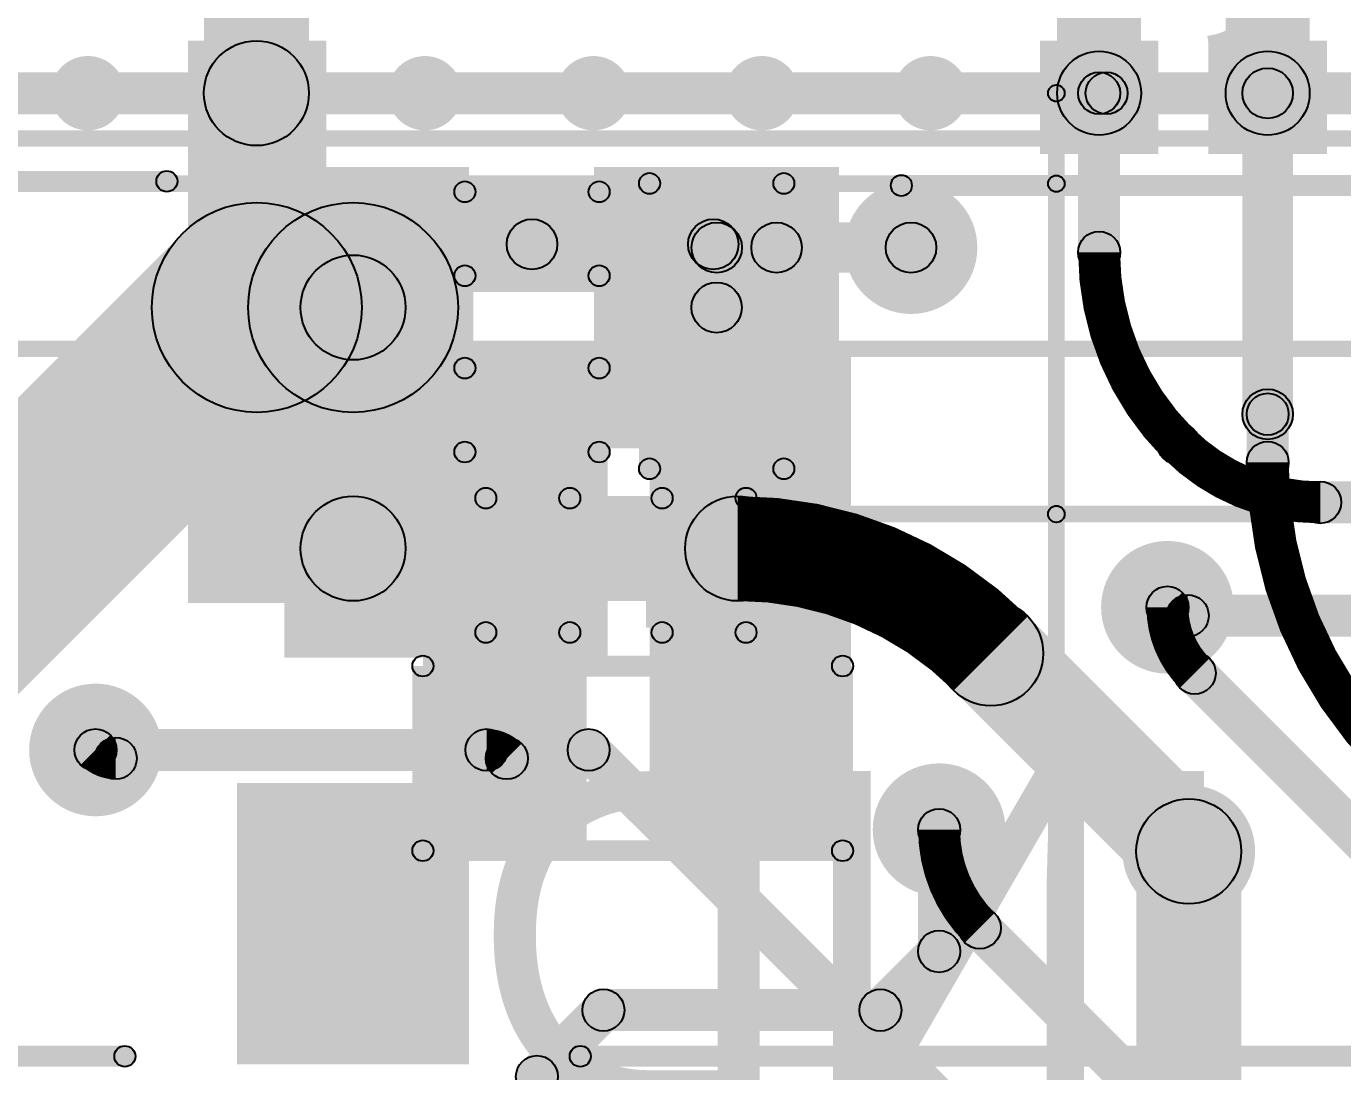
# Model space of a CAD drawing. Header units: millimetres. Extents: x -0.55 to 1.07, y -0.21 to 1.95.
# Drawn here: x 0.0325 to 0.3461, y 1.2103 to 1.4594 of the extents above; entities that cross this region are included whole.
import ezdxf

# ---------------------------------------------------------------- set-up
doc = ezdxf.new("R2010")
doc.units = ezdxf.units.MM
doc.header["$MEASUREMENT"] = 0
for name, color, linetype in [('BottomLayer', 5, 'Continuous'), ('BottomOverlay', 54, 'Continuous'), ('BottomPaste', 16, 'Continuous'), ('BottomSolder', 6, 'Continuous'), ('Mechanical1', 6, 'Continuous'), ('PadHoleLayer', 156, 'Continuous'), ('TopLayer', 1, 'Continuous'), ('TopOverlay', 2, 'Continuous'), ('TopPaste', 8, 'Continuous'), ('TopSolder', 216, 'Continuous'), ('ViaHoleLayer', 16, 'Continuous')]:
    doc.layers.add(name, color=color, linetype=linetype)

# ---------------------------------------------------------------- blocks, each defined once
blk = doc.blocks.new('PRO_OB_440_14')
at = {"layer": 'TopLayer'}
for points in [[(-0.10295, 0.23425), (-0.0439, 0.23425), (-0.0439, 0.18701), (-0.10295, 0.18701)], [(0.0439, 0.23425), (0.10295, 0.23425), (0.10295, 0.18701), (0.0439, 0.18701)], [(0.0439, 0.14921), (0.10295, 0.14921), (0.10295, 0.09882), (0.0439, 0.09882)]]:
    blk.add_hatch(color=1, dxfattribs=at).paths.add_polyline_path(points)
at = {"layer": 'TopOverlay'}
for points in [[(-0.1075, 0.3135), (-0.1025, 0.3135), (-0.1025, 0.265), (-0.1075, 0.265)], [(0.101, 0.3135), (0.106, 0.3135), (0.106, 0.255), (0.101, 0.255)], [(-0.1075, 0.1565), (-0.1025, 0.1565), (-0.1025, -0.151), (-0.1075, -0.151)], [(0.1, 0.08), (0.105, 0.08), (0.105, -0.228), (0.1, -0.228)]]:
    blk.add_hatch(color=2, dxfattribs=at).paths.add_polyline_path(points)
h = blk.add_hatch(color=2, dxfattribs=at)
edge = h.paths.add_edge_path()
edge.add_arc((-0.105, 0.265), 0.0025, 0, 360)
h = blk.add_hatch(color=2, dxfattribs=at)
edge = h.paths.add_edge_path()
edge.add_arc((0.1035, 0.255), 0.0025, 0, 360)
h = blk.add_hatch(color=2, dxfattribs=at)
edge = h.paths.add_edge_path()
edge.add_arc((-0.105, 0.1565), 0.0025, 0, 360)
h = blk.add_hatch(color=2, dxfattribs=at)
edge = h.paths.add_edge_path()
edge.add_arc((0.1025, 0.08), 0.0025, 0, 360)
at = {"layer": 'TopPaste'}
for points in [[(-0.10295, 0.23425), (-0.0439, 0.23425), (-0.0439, 0.18701), (-0.10295, 0.18701)], [(0.0439, 0.23425), (0.10295, 0.23425), (0.10295, 0.18701), (0.0439, 0.18701)], [(0.0439, 0.14921), (0.10295, 0.14921), (0.10295, 0.09882), (0.0439, 0.09882)]]:
    blk.add_hatch(color=8, dxfattribs=at).paths.add_polyline_path(points)
at = {"layer": 'TopSolder'}
for points in [[(-0.10695, 0.23825), (-0.0399, 0.23825), (-0.0399, 0.18301), (-0.10695, 0.18301)], [(0.0399, 0.23825), (0.10695, 0.23825), (0.10695, 0.18301), (0.0399, 0.18301)], [(0.0399, 0.15321), (0.10695, 0.15321), (0.10695, 0.09482), (0.0399, 0.09482)]]:
    blk.add_hatch(color=216, dxfattribs=at).paths.add_polyline_path(points)
at = {"layer": 'TopOverlay'}
for centre in [(-0.105, 0.265), (0.1035, 0.255), (-0.105, 0.1565), (0.1025, 0.08)]:
    blk.add_circle(centre, 0.0025, dxfattribs=at)
blk = doc.blocks.new('S______B______B_17')
at = {"layer": 'BottomLayer'}
for points in [[(-0.015, 0.0175), (-0.015, -0.0175), (-0.045, -0.0175), (-0.045, 0.0175)], [(0.045, 0.0175), (0.045, -0.0175), (0.015, -0.0175), (0.015, 0.0175)]]:
    blk.add_hatch(color=5, dxfattribs=at).paths.add_polyline_path(points)
at = {"layer": 'BottomOverlay'}
h = blk.add_hatch(color=54, dxfattribs=at)
edge = h.paths.add_edge_path()
edge.add_arc((-0.05, 0.022), 0.0025, 0, 360)
h = blk.add_hatch(color=54, dxfattribs=at)
edge = h.paths.add_edge_path()
edge.add_arc((-0.05, 0.022), 0.0025, 0, 360)
for points in [[(-0.0475, -0.022), (-0.0525, -0.022), (-0.0525, 0.022), (-0.0475, 0.022)], [(-0.05, 0.0195), (-0.05, 0.0245), (0.05, 0.0245), (0.05, 0.0195)], [(0.0525, -0.022), (0.0475, -0.022), (0.0475, 0.022), (0.0525, 0.022)], [(-0.05, -0.0245), (-0.05, -0.0195), (0.05, -0.0195), (0.05, -0.0245)]]:
    blk.add_hatch(color=54, dxfattribs=at).paths.add_polyline_path(points)
h = blk.add_hatch(color=54, dxfattribs=at)
edge = h.paths.add_edge_path()
edge.add_arc((0.05, 0.022), 0.0025, 0, 360)
h = blk.add_hatch(color=54, dxfattribs=at)
edge = h.paths.add_edge_path()
edge.add_arc((0.05, 0.022), 0.0025, 0, 360)
h = blk.add_hatch(color=54, dxfattribs=at)
edge = h.paths.add_edge_path()
edge.add_arc((-0.05, -0.022), 0.0025, 0, 360)
h = blk.add_hatch(color=54, dxfattribs=at)
edge = h.paths.add_edge_path()
edge.add_arc((-0.05, -0.022), 0.0025, 0, 360)
h = blk.add_hatch(color=54, dxfattribs=at)
edge = h.paths.add_edge_path()
edge.add_arc((0.05, -0.022), 0.0025, 0, 360)
h = blk.add_hatch(color=54, dxfattribs=at)
edge = h.paths.add_edge_path()
edge.add_arc((0.05, -0.022), 0.0025, 0, 360)
at = {"layer": 'BottomPaste'}
for points in [[(-0.015, 0.0175), (-0.015, -0.0175), (-0.045, -0.0175), (-0.045, 0.0175)], [(0.045, 0.0175), (0.045, -0.0175), (0.015, -0.0175), (0.015, 0.0175)]]:
    blk.add_hatch(color=16, dxfattribs=at).paths.add_polyline_path(points)
at = {"layer": 'BottomSolder'}
for points in [[(-0.011, 0.0215), (-0.011, -0.0215), (-0.049, -0.0215), (-0.049, 0.0215)], [(0.049, 0.0215), (0.049, -0.0215), (0.011, -0.0215), (0.011, 0.0215)]]:
    blk.add_hatch(color=6, dxfattribs=at).paths.add_polyline_path(points)
at = {"layer": 'BottomOverlay'}
for centre in [(-0.05, 0.022), (-0.05, 0.022), (0.05, 0.022), (0.05, 0.022), (-0.05, -0.022), (-0.05, -0.022), (0.05, -0.022), (0.05, -0.022)]:
    blk.add_circle(centre, 0.0025, dxfattribs=at)
blk = doc.blocks.new('I___0402_B_23')
at = {"layer": 'BottomLayer'}
for points in [[(-0.02953, 0.01181), (-0.00787, 0.01181), (-0.00787, -0.01181), (-0.02953, -0.01181)], [(0.00787, 0.01181), (0.02953, 0.01181), (0.02953, -0.01181), (0.00787, -0.01181)]]:
    blk.add_hatch(color=5, dxfattribs=at).paths.add_polyline_path(points)
at = {"layer": 'BottomOverlay'}
h = blk.add_hatch(color=54, dxfattribs=at)
edge = h.paths.add_edge_path()
edge.add_arc((-0.034, 0.016), 0.0025, 0, 360)
h = blk.add_hatch(color=54, dxfattribs=at)
edge = h.paths.add_edge_path()
edge.add_arc((-0.034, 0.016), 0.0025, 0, 360)
for points in [[(-0.0315, -0.016), (-0.0365, -0.016), (-0.0365, 0.016), (-0.0315, 0.016)], [(0.034, 0.0185), (0.034, 0.0135), (-0.034, 0.0135), (-0.034, 0.0185)], [(0.0365, -0.016), (0.0315, -0.016), (0.0315, 0.016), (0.0365, 0.016)], [(0.034, -0.0135), (0.034, -0.0185), (-0.034, -0.0185), (-0.034, -0.0135)]]:
    blk.add_hatch(color=54, dxfattribs=at).paths.add_polyline_path(points)
h = blk.add_hatch(color=54, dxfattribs=at)
edge = h.paths.add_edge_path()
edge.add_arc((0.034, 0.016), 0.0025, 0, 360)
h = blk.add_hatch(color=54, dxfattribs=at)
edge = h.paths.add_edge_path()
edge.add_arc((0.034, 0.016), 0.0025, 0, 360)
h = blk.add_hatch(color=54, dxfattribs=at)
edge = h.paths.add_edge_path()
edge.add_arc((-0.034, -0.016), 0.0025, 0, 360)
h = blk.add_hatch(color=54, dxfattribs=at)
edge = h.paths.add_edge_path()
edge.add_arc((-0.034, -0.016), 0.0025, 0, 360)
h = blk.add_hatch(color=54, dxfattribs=at)
edge = h.paths.add_edge_path()
edge.add_arc((0.034, -0.016), 0.0025, 0, 360)
h = blk.add_hatch(color=54, dxfattribs=at)
edge = h.paths.add_edge_path()
edge.add_arc((0.034, -0.016), 0.0025, 0, 360)
at = {"layer": 'BottomPaste'}
for points in [[(-0.02953, 0.01181), (-0.00787, 0.01181), (-0.00787, -0.01181), (-0.02953, -0.01181)], [(0.00787, 0.01181), (0.02953, 0.01181), (0.02953, -0.01181), (0.00787, -0.01181)]]:
    blk.add_hatch(color=16, dxfattribs=at).paths.add_polyline_path(points)
at = {"layer": 'BottomSolder'}
for points in [[(-0.03353, 0.01581), (-0.00387, 0.01581), (-0.00387, -0.01581), (-0.03353, -0.01581)], [(0.00387, 0.01581), (0.03353, 0.01581), (0.03353, -0.01581), (0.00387, -0.01581)]]:
    blk.add_hatch(color=6, dxfattribs=at).paths.add_polyline_path(points)
at = {"layer": 'BottomOverlay'}
for centre in [(-0.034, 0.016), (-0.034, 0.016), (0.034, 0.016), (0.034, 0.016), (-0.034, -0.016), (-0.034, -0.016), (0.034, -0.016), (0.034, -0.016)]:
    blk.add_circle(centre, 0.0025, dxfattribs=at)
blk = doc.blocks.new('C__0402_B_28')
at = {"layer": 'BottomLayer'}
for points in [[(-0.0095, 0.0125), (-0.0095, -0.0125), (-0.0275, -0.0125), (-0.0275, 0.0125)], [(0.0275, 0.0125), (0.0275, -0.0125), (0.0095, -0.0125), (0.0095, 0.0125)]]:
    blk.add_hatch(color=5, dxfattribs=at).paths.add_polyline_path(points)
at = {"layer": 'BottomOverlay'}
h = blk.add_hatch(color=54, dxfattribs=at)
edge = h.paths.add_edge_path()
edge.add_arc((-0.031, 0.016), 0.0025, 0, 360)
h = blk.add_hatch(color=54, dxfattribs=at)
edge = h.paths.add_edge_path()
edge.add_arc((-0.031, 0.016), 0.0025, 0, 360)
for points in [[(-0.0335, 0.016), (-0.0285, 0.016), (-0.0285, -0.016), (-0.0335, -0.016)], [(-0.011, 0.0185), (-0.011, 0.0135), (-0.031, 0.0135), (-0.031, 0.0185)], [(0.031, 0.0185), (0.031, 0.0135), (0.011, 0.0135), (0.011, 0.0185)], [(0.0285, 0.016), (0.0335, 0.016), (0.0335, -0.016), (0.0285, -0.016)], [(-0.011, -0.0135), (-0.011, -0.0185), (-0.031, -0.0185), (-0.031, -0.0135)], [(0.031, -0.0135), (0.031, -0.0185), (0.011, -0.0185), (0.011, -0.0135)]]:
    blk.add_hatch(color=54, dxfattribs=at).paths.add_polyline_path(points)
h = blk.add_hatch(color=54, dxfattribs=at)
edge = h.paths.add_edge_path()
edge.add_arc((-0.011, 0.016), 0.0025, 0, 360)
h = blk.add_hatch(color=54, dxfattribs=at)
edge = h.paths.add_edge_path()
edge.add_arc((0.011, 0.016), 0.0025, 0, 360)
h = blk.add_hatch(color=54, dxfattribs=at)
edge = h.paths.add_edge_path()
edge.add_arc((0.031, 0.016), 0.0025, 0, 360)
h = blk.add_hatch(color=54, dxfattribs=at)
edge = h.paths.add_edge_path()
edge.add_arc((0.031, 0.016), 0.0025, 0, 360)
h = blk.add_hatch(color=54, dxfattribs=at)
edge = h.paths.add_edge_path()
edge.add_arc((-0.031, -0.016), 0.0025, 0, 360)
h = blk.add_hatch(color=54, dxfattribs=at)
edge = h.paths.add_edge_path()
edge.add_arc((-0.031, -0.016), 0.0025, 0, 360)
h = blk.add_hatch(color=54, dxfattribs=at)
edge = h.paths.add_edge_path()
edge.add_arc((-0.011, -0.016), 0.0025, 0, 360)
h = blk.add_hatch(color=54, dxfattribs=at)
edge = h.paths.add_edge_path()
edge.add_arc((0.011, -0.016), 0.0025, 0, 360)
h = blk.add_hatch(color=54, dxfattribs=at)
edge = h.paths.add_edge_path()
edge.add_arc((0.031, -0.016), 0.0025, 0, 360)
h = blk.add_hatch(color=54, dxfattribs=at)
edge = h.paths.add_edge_path()
edge.add_arc((0.031, -0.016), 0.0025, 0, 360)
at = {"layer": 'BottomPaste'}
for points in [[(-0.0095, 0.0125), (-0.0095, -0.0125), (-0.0275, -0.0125), (-0.0275, 0.0125)], [(0.0275, 0.0125), (0.0275, -0.0125), (0.0095, -0.0125), (0.0095, 0.0125)]]:
    blk.add_hatch(color=16, dxfattribs=at).paths.add_polyline_path(points)
at = {"layer": 'BottomSolder'}
for points in [[(-0.00714, 0.01486), (-0.00714, -0.01486), (-0.02986, -0.01486), (-0.02986, 0.01486)], [(0.02986, 0.01486), (0.02986, -0.01486), (0.00714, -0.01486), (0.00714, 0.01486)]]:
    blk.add_hatch(color=6, dxfattribs=at).paths.add_polyline_path(points)
at = {"layer": 'BottomOverlay'}
for centre in [(-0.031, 0.016), (-0.031, 0.016), (-0.011, 0.016), (0.011, 0.016), (0.031, 0.016), (0.031, 0.016), (-0.031, -0.016), (-0.031, -0.016), (-0.011, -0.016), (0.011, -0.016), (0.031, -0.016), (0.031, -0.016)]:
    blk.add_circle(centre, 0.0025, dxfattribs=at)
blk = doc.blocks.new('C__0402_B_29')
at = {"layer": 'BottomLayer'}
for points in [[(-0.0095, 0.0125), (-0.0095, -0.0125), (-0.0275, -0.0125), (-0.0275, 0.0125)], [(0.0275, 0.0125), (0.0275, -0.0125), (0.0095, -0.0125), (0.0095, 0.0125)]]:
    blk.add_hatch(color=5, dxfattribs=at).paths.add_polyline_path(points)
at = {"layer": 'BottomOverlay'}
h = blk.add_hatch(color=54, dxfattribs=at)
edge = h.paths.add_edge_path()
edge.add_arc((-0.031, 0.016), 0.0025, 0, 360)
h = blk.add_hatch(color=54, dxfattribs=at)
edge = h.paths.add_edge_path()
edge.add_arc((-0.031, 0.016), 0.0025, 0, 360)
for points in [[(-0.0285, -0.016), (-0.0335, -0.016), (-0.0335, 0.016), (-0.0285, 0.016)], [(-0.011, 0.0185), (-0.011, 0.0135), (-0.031, 0.0135), (-0.031, 0.0185)], [(0.031, 0.0185), (0.031, 0.0135), (0.011, 0.0135), (0.011, 0.0185)], [(0.0335, -0.016), (0.0285, -0.016), (0.0285, 0.016), (0.0335, 0.016)], [(-0.011, -0.0135), (-0.011, -0.0185), (-0.031, -0.0185), (-0.031, -0.0135)], [(0.031, -0.0135), (0.031, -0.0185), (0.011, -0.0185), (0.011, -0.0135)]]:
    blk.add_hatch(color=54, dxfattribs=at).paths.add_polyline_path(points)
h = blk.add_hatch(color=54, dxfattribs=at)
edge = h.paths.add_edge_path()
edge.add_arc((-0.011, 0.016), 0.0025, 0, 360)
h = blk.add_hatch(color=54, dxfattribs=at)
edge = h.paths.add_edge_path()
edge.add_arc((0.011, 0.016), 0.0025, 0, 360)
h = blk.add_hatch(color=54, dxfattribs=at)
edge = h.paths.add_edge_path()
edge.add_arc((0.031, 0.016), 0.0025, 0, 360)
h = blk.add_hatch(color=54, dxfattribs=at)
edge = h.paths.add_edge_path()
edge.add_arc((0.031, 0.016), 0.0025, 0, 360)
h = blk.add_hatch(color=54, dxfattribs=at)
edge = h.paths.add_edge_path()
edge.add_arc((-0.031, -0.016), 0.0025, 0, 360)
h = blk.add_hatch(color=54, dxfattribs=at)
edge = h.paths.add_edge_path()
edge.add_arc((-0.031, -0.016), 0.0025, 0, 360)
h = blk.add_hatch(color=54, dxfattribs=at)
edge = h.paths.add_edge_path()
edge.add_arc((-0.011, -0.016), 0.0025, 0, 360)
h = blk.add_hatch(color=54, dxfattribs=at)
edge = h.paths.add_edge_path()
edge.add_arc((0.011, -0.016), 0.0025, 0, 360)
h = blk.add_hatch(color=54, dxfattribs=at)
edge = h.paths.add_edge_path()
edge.add_arc((0.031, -0.016), 0.0025, 0, 360)
h = blk.add_hatch(color=54, dxfattribs=at)
edge = h.paths.add_edge_path()
edge.add_arc((0.031, -0.016), 0.0025, 0, 360)
at = {"layer": 'BottomPaste'}
for points in [[(-0.0095, 0.0125), (-0.0095, -0.0125), (-0.0275, -0.0125), (-0.0275, 0.0125)], [(0.0275, 0.0125), (0.0275, -0.0125), (0.0095, -0.0125), (0.0095, 0.0125)]]:
    blk.add_hatch(color=16, dxfattribs=at).paths.add_polyline_path(points)
at = {"layer": 'BottomSolder'}
for points in [[(-0.00714, 0.01486), (-0.00714, -0.01486), (-0.02986, -0.01486), (-0.02986, 0.01486)], [(0.02986, 0.01486), (0.02986, -0.01486), (0.00714, -0.01486), (0.00714, 0.01486)]]:
    blk.add_hatch(color=6, dxfattribs=at).paths.add_polyline_path(points)
at = {"layer": 'BottomOverlay'}
for centre in [(-0.031, 0.016), (-0.031, 0.016), (-0.011, 0.016), (0.011, 0.016), (0.031, 0.016), (0.031, 0.016), (-0.031, -0.016), (-0.031, -0.016), (-0.011, -0.016), (0.011, -0.016), (0.031, -0.016), (0.031, -0.016)]:
    blk.add_circle(centre, 0.0025, dxfattribs=at)

msp = doc.modelspace()

# ---------------------------------------------------------------- hatches: boundary and pattern name
at = {"layer": 'BottomLayer'}
for points in [[(0.09984, 1.4435), (0.07484, 1.4435), (0.07484, 1.50934), (0.09984, 1.50934)], [(0.10146, 1.456), (0.07346, 1.456), (0.07346, 1.429), (0.10146, 1.429)], [(0.30225, 1.456), (0.27425, 1.456), (0.27425, 1.429), (0.30225, 1.429)], [(0.3424, 1.456), (0.3144, 1.456), (0.3144, 1.429), (0.3424, 1.429)], [(0.33428, 1.367), (0.32228, 1.367), (0.32228, 1.4435), (0.33428, 1.4435)], [(0.153, 1.4015), (0.153, 1.4135), (0.1962, 1.4135), (0.1962, 1.4015)], [(0.197, 1.4007), (0.197, 1.4127), (0.2433, 1.4127), (0.2433, 1.4007)], [(0.094, 1.309), (0.171, 1.309), (0.171, 1.382), (0.094, 1.382)], [(0.181, 1.261), (0.229, 1.261), (0.229, 1.381), (0.181, 1.381)], [(0.33328, 1.35551), (0.32328, 1.35551), (0.32328, 1.367), (0.33328, 1.367)], [(0.30737, 1.30177), (0.31444, 1.30884), (0.52438, 1.0989), (0.51731, 1.09183)], [(0.049, 1.282), (0.049, 1.292), (0.14217, 1.292), (0.14217, 1.282)], [(0.255, 1.239), (0.245, 1.239), (0.245, 1.268), (0.255, 1.268)], [(0.32198, 1.172), (0.29698, 1.172), (0.29698, 1.26284), (0.32198, 1.26284)], [(0.23954, 1.22146), (0.23246, 1.22854), (0.24646, 1.24254), (0.25354, 1.23546)], [(0.17, 1.22), (0.17, 1.23), (0.236, 1.23), (0.236, 1.22)], [(0.15771, 1.20564), (0.15064, 1.21271), (0.16646, 1.22854), (0.17354, 1.22146)]]:
    msp.add_hatch(color=5, dxfattribs=at).paths.add_polyline_path(points)
h = msp.add_hatch(color=5, dxfattribs=at)
edge = h.paths.add_edge_path()
edge.add_arc((0.08734, 1.4435), 0.0125, 0, 360)
h = msp.add_hatch(color=5, dxfattribs=at)
edge = h.paths.add_edge_path()
edge.add_arc((0.32828, 1.4435), 0.006, 0, 360)
h = msp.add_hatch(color=5, dxfattribs=at)
edge = h.paths.add_edge_path()
edge.add_arc((0.2433, 1.4067), 0.01181, 0, 360)
h = msp.add_hatch(color=5, dxfattribs=at)
edge = h.paths.add_edge_path()
edge.add_arc((0.153, 1.4075), 0.006, 0, 360)
h = msp.add_hatch(color=5, dxfattribs=at)
edge = h.paths.add_edge_path()
edge.add_arc((0.1962, 1.4075), 0.006, 0, 360)
h = msp.add_hatch(color=5, dxfattribs=at)
edge = h.paths.add_edge_path()
edge.add_arc((0.197, 1.4067), 0.006, 0, 360)
h = msp.add_hatch(color=5, dxfattribs=at)
edge = h.paths.add_edge_path()
edge.add_arc((0.2433, 1.4067), 0.006, 0, 360)
h = msp.add_hatch(color=5, dxfattribs=at)
edge = h.paths.add_edge_path()
edge.add_arc((0.32828, 1.367), 0.006, 0, 360)
h = msp.add_hatch(color=5, dxfattribs=at)
edge = h.paths.add_edge_path()
edge.add_arc((0.32828, 1.367), 0.005, 0, 360)
h = msp.add_hatch(color=5, dxfattribs=at)
edge = h.paths.add_edge_path()
edge.add_arc((0.32828, 1.35551), 0.005, 0, 360)
h = msp.add_hatch(color=5, dxfattribs=at)
edge = h.paths.add_edge_path()
edge.add_arc((0.32828, 1.35551), 0.005, 0, 360)
h = msp.add_hatch(color=5, dxfattribs=at)
edge = h.paths.add_edge_path()
edge.add_arc((0.11037, 1.335), 0.01181, 0, 360)
h = msp.add_hatch(color=5, dxfattribs=at)
edge = h.paths.add_edge_path()
edge.add_arc((0.3044, 1.321), 0.01181, 0, 360)
h = msp.add_hatch(color=5, dxfattribs=at)
edge = h.paths.add_edge_path()
edge.add_arc((0.3044, 1.321), 0.005, 0, 360)
h = msp.add_hatch(color=5, dxfattribs=at)
edge = h.paths.add_edge_path()
edge.add_arc((0.31091, 1.3053), 0.005, 0, 360)
h = msp.add_hatch(color=5, dxfattribs=at)
edge = h.paths.add_edge_path()
edge.add_arc((0.31091, 1.3053), 0.005, 0, 360)
h = msp.add_hatch(color=5, dxfattribs=at)
edge = h.paths.add_edge_path()
edge.add_arc((0.049, 1.287), 0.01181, 0, 360)
h = msp.add_hatch(color=5, dxfattribs=at)
edge = h.paths.add_edge_path()
edge.add_arc((0.049, 1.287), 0.005, 0, 360)
h = msp.add_hatch(color=5, dxfattribs=at)
edge = h.paths.add_edge_path()
edge.add_arc((0.049, 1.287), 0.005, 0, 360)
h = msp.add_hatch(color=5, dxfattribs=at)
edge = h.paths.add_edge_path()
edge.add_arc((0.05383, 1.285), 0.005, 0, 360)
h = msp.add_hatch(color=5, dxfattribs=at)
edge = h.paths.add_edge_path()
edge.add_arc((0.14217, 1.287), 0.005, 0, 360)
h = msp.add_hatch(color=5, dxfattribs=at)
edge = h.paths.add_edge_path()
edge.add_arc((0.14217, 1.287), 0.005, 0, 360)
h = msp.add_hatch(color=5, dxfattribs=at)
edge = h.paths.add_edge_path()
edge.add_arc((0.147, 1.285), 0.005, 0, 360)
h = msp.add_hatch(color=5, dxfattribs=at)
edge = h.paths.add_edge_path()
edge.add_arc((0.25, 1.268), 0.01181, 0, 360)
h = msp.add_hatch(color=5, dxfattribs=at)
edge = h.paths.add_edge_path()
edge.add_arc((0.30948, 1.26284), 0.0125, 0, 360)
h = msp.add_hatch(color=5, dxfattribs=at)
edge = h.paths.add_edge_path()
edge.add_arc((0.30948, 1.26284), 0.01181, 0, 360)
h = msp.add_hatch(color=5, dxfattribs=at)
edge = h.paths.add_edge_path()
edge.add_arc((0.25, 1.268), 0.005, 0, 360)
h = msp.add_hatch(color=5, dxfattribs=at)
edge = h.paths.add_edge_path()
edge.add_arc((0.25, 1.239), 0.005, 0, 360)
h = msp.add_hatch(color=5, dxfattribs=at)
edge = h.paths.add_edge_path()
edge.add_arc((0.25, 1.239), 0.005, 0, 360)
h = msp.add_hatch(color=5, dxfattribs=at)
edge = h.paths.add_edge_path()
edge.add_arc((0.17, 1.225), 0.005, 0, 360)
h = msp.add_hatch(color=5, dxfattribs=at)
edge = h.paths.add_edge_path()
edge.add_arc((0.17, 1.225), 0.005, 0, 360)
h = msp.add_hatch(color=5, dxfattribs=at)
edge = h.paths.add_edge_path()
edge.add_arc((0.236, 1.225), 0.005, 0, 360)
h = msp.add_hatch(color=5, dxfattribs=at)
edge = h.paths.add_edge_path()
edge.add_arc((0.236, 1.225), 0.005, 0, 360)
h = msp.add_hatch(color=5, dxfattribs=at)
edge = h.paths.add_edge_path()
edge.add_arc((0.15417, 1.20917), 0.005, 0, 360)
h = msp.add_hatch(color=5, dxfattribs=at)
edge = h.paths.add_edge_path()
edge.add_arc((0.15417, 1.20917), 0.005, 0, 360)
at = {"layer": 'BottomSolder'}
h = msp.add_hatch(color=6, dxfattribs=at)
edge = h.paths.add_edge_path()
edge.add_arc((0.04718, 1.4435), 0.00886, 0, 360)
h = msp.add_hatch(color=6, dxfattribs=at)
edge = h.paths.add_edge_path()
edge.add_arc((0.08734, 1.4435), 0.00886, 0, 360)
h = msp.add_hatch(color=6, dxfattribs=at)
edge = h.paths.add_edge_path()
edge.add_arc((0.12749, 1.4435), 0.00886, 0, 360)
h = msp.add_hatch(color=6, dxfattribs=at)
edge = h.paths.add_edge_path()
edge.add_arc((0.16765, 1.4435), 0.00886, 0, 360)
h = msp.add_hatch(color=6, dxfattribs=at)
edge = h.paths.add_edge_path()
edge.add_arc((0.20781, 1.4435), 0.00886, 0, 360)
h = msp.add_hatch(color=6, dxfattribs=at)
edge = h.paths.add_edge_path()
edge.add_arc((0.24797, 1.4435), 0.00886, 0, 360)
h = msp.add_hatch(color=6, dxfattribs=at)
edge = h.paths.add_edge_path()
edge.add_arc((0.28812, 1.4435), 0.00886, 0, 360)
h = msp.add_hatch(color=6, dxfattribs=at)
edge = h.paths.add_edge_path()
edge.add_arc((0.32828, 1.4435), 0.00886, 0, 360)
h = msp.add_hatch(color=6, dxfattribs=at)
edge = h.paths.add_edge_path()
edge.add_arc((0.2433, 1.4067), 0.01581, 0, 360)
h = msp.add_hatch(color=6, dxfattribs=at)
edge = h.paths.add_edge_path()
edge.add_arc((0.3044, 1.321), 0.01581, 0, 360)
h = msp.add_hatch(color=6, dxfattribs=at)
edge = h.paths.add_edge_path()
edge.add_arc((0.049, 1.287), 0.01581, 0, 360)
h = msp.add_hatch(color=6, dxfattribs=at)
edge = h.paths.add_edge_path()
edge.add_arc((0.25, 1.268), 0.01581, 0, 360)
h = msp.add_hatch(color=6, dxfattribs=at)
edge = h.paths.add_edge_path()
edge.add_arc((0.30948, 1.26284), 0.01581, 0, 360)
at = {"layer": 'Mechanical1'}
for points in [[(-0.02119, 1.43849), (-0.02119, 1.44849), (0.84674, 1.44849), (0.84674, 1.43849)], [(0.2899, 1.4385), (0.2899, 1.4485), (1.02674, 1.4485), (1.02674, 1.4385)], [(0.27989, 1.42194), (0.27595, 1.42194), (0.27595, 1.44349), (0.27989, 1.44349)], [(0.2799, 1.44349), (0.27596, 1.44349), (0.27596, 1.4435), (0.2799, 1.4435)], [(0.27991, 1.42195), (0.27597, 1.42195), (0.27597, 1.4435), (0.27991, 1.4435)], [(-0.03316, 1.43074), (-0.03316, 1.43468), (0.589, 1.43468), (0.589, 1.43074)], [(-0.03314, 1.41998), (-0.03314, 1.42392), (0.58902, 1.42392), (0.58902, 1.41998)], [(0.27989, 1.3432), (0.27595, 1.3432), (0.27595, 1.42194), (0.27989, 1.42194)], [(0.27991, 1.34321), (0.27597, 1.34321), (0.27597, 1.42195), (0.27991, 1.42195)], [(-0.03314, 1.38061), (-0.03314, 1.38455), (0.58902, 1.38455), (0.58902, 1.38061)], [(-0.03314, 1.34124), (-0.03314, 1.34518), (0.58902, 1.34518), (0.58902, 1.34124)], [(0.27989, 1.19384), (0.27596, 1.19384), (0.27596, 1.3432), (0.27989, 1.3432)]]:
    msp.add_hatch(color=6, dxfattribs=at).paths.add_polyline_path(points)
h = msp.add_hatch(color=6, dxfattribs=at)
edge = h.paths.add_edge_path()
edge.add_arc((0.2899, 1.4435), 0.005, 0, 360)
h = msp.add_hatch(color=6, dxfattribs=at)
edge = h.paths.add_edge_path()
edge.add_arc((0.27792, 1.44349), 0.00197, 0, 360)
h = msp.add_hatch(color=6, dxfattribs=at)
edge = h.paths.add_edge_path()
edge.add_arc((0.27793, 1.4435), 0.00197, 0, 360)
h = msp.add_hatch(color=6, dxfattribs=at)
edge = h.paths.add_edge_path()
edge.add_arc((0.27793, 1.44349), 0.00197, 0, 360)
h = msp.add_hatch(color=6, dxfattribs=at)
edge = h.paths.add_edge_path()
edge.add_arc((0.27794, 1.4435), 0.00197, 0, 360)
h = msp.add_hatch(color=6, dxfattribs=at)
edge = h.paths.add_edge_path()
edge.add_arc((0.27792, 1.42194), 0.00197, 0, 360)
h = msp.add_hatch(color=6, dxfattribs=at)
edge = h.paths.add_edge_path()
edge.add_arc((0.27792, 1.42194), 0.00197, 0, 360)
h = msp.add_hatch(color=6, dxfattribs=at)
edge = h.paths.add_edge_path()
edge.add_arc((0.27794, 1.42195), 0.00197, 0, 360)
h = msp.add_hatch(color=6, dxfattribs=at)
edge = h.paths.add_edge_path()
edge.add_arc((0.27794, 1.42195), 0.00197, 0, 360)
h = msp.add_hatch(color=6, dxfattribs=at)
edge = h.paths.add_edge_path()
edge.add_arc((0.27792, 1.3432), 0.00197, 0, 360)
h = msp.add_hatch(color=6, dxfattribs=at)
edge = h.paths.add_edge_path()
edge.add_arc((0.27792, 1.3432), 0.00197, 0, 360)
h = msp.add_hatch(color=6, dxfattribs=at)
edge = h.paths.add_edge_path()
edge.add_arc((0.27794, 1.34321), 0.00197, 0, 360)
at = {"layer": 'PadHoleLayer'}
h = msp.add_hatch(color=156, dxfattribs=at)
edge = h.paths.add_edge_path()
edge.add_arc((0.04718, 1.4435), 0.00886, 0, 360)
h = msp.add_hatch(color=156, dxfattribs=at)
edge = h.paths.add_edge_path()
edge.add_arc((0.08734, 1.4435), 0.00886, 0, 360)
h = msp.add_hatch(color=156, dxfattribs=at)
edge = h.paths.add_edge_path()
edge.add_arc((0.12749, 1.4435), 0.00886, 0, 360)
h = msp.add_hatch(color=156, dxfattribs=at)
edge = h.paths.add_edge_path()
edge.add_arc((0.16765, 1.4435), 0.00886, 0, 360)
h = msp.add_hatch(color=156, dxfattribs=at)
edge = h.paths.add_edge_path()
edge.add_arc((0.20781, 1.4435), 0.00886, 0, 360)
h = msp.add_hatch(color=156, dxfattribs=at)
edge = h.paths.add_edge_path()
edge.add_arc((0.24797, 1.4435), 0.00886, 0, 360)
h = msp.add_hatch(color=156, dxfattribs=at)
edge = h.paths.add_edge_path()
edge.add_arc((0.28812, 1.4435), 0.00886, 0, 360)
h = msp.add_hatch(color=156, dxfattribs=at)
edge = h.paths.add_edge_path()
edge.add_arc((0.32828, 1.4435), 0.00886, 0, 360)
at = {"layer": 'TopLayer'}
for points in [[(0.33828, 1.4435), (0.31828, 1.4435), (0.31828, 1.48172), (0.33828, 1.48172)], [(0.29812, 1.4435), (0.27812, 1.4435), (0.27812, 1.47288), (0.29812, 1.47288)], [(0.071, 1.363), (0.104, 1.363), (0.104, 1.456), (0.071, 1.456)], [(0.274, 1.429), (0.302, 1.429), (0.302, 1.456), (0.274, 1.456)], [(0.31416, 1.429), (0.34216, 1.429), (0.34216, 1.456), (0.31416, 1.456)], [(0.29312, 1.40557), (0.28312, 1.40557), (0.28312, 1.4435), (0.29312, 1.4435)], [(0.071, 1.322), (0.139, 1.322), (0.139, 1.422), (0.071, 1.422)], [(0.08743, 1.36743), (0.08743, 1.41743), (0.11037, 1.41743), (0.11037, 1.36743)], [(0.21126, 1.4007), (0.21126, 1.4127), (0.2433, 1.4127), (0.2433, 1.4007)], [(-0.12158, 1.14806), (-0.15694, 1.18342), (0.06975, 1.4101), (0.1051, 1.37475)], [(0.20123, 1.38818), (0.19274, 1.39667), (0.20702, 1.41094), (0.2155, 1.40246)], [(0.12287, 1.335), (0.09787, 1.335), (0.09787, 1.39243), (0.12287, 1.39243)], [(0.3408, 1.341), (0.3408, 1.351), (0.382, 1.351), (0.382, 1.341)], [(0.11037, 1.3225), (0.11037, 1.3475), (0.20198, 1.3475), (0.20198, 1.3225)], [(0.30923, 1.314), (0.30923, 1.324), (0.38162, 1.324), (0.38162, 1.314)], [(0.25347, 1.30117), (0.27115, 1.31885), (0.31832, 1.27168), (0.30064, 1.254)], [(0.049, 1.282), (0.049, 1.292), (0.1665, 1.292), (0.1665, 1.282)], [(0.16296, 1.28346), (0.17003, 1.29054), (0.49045, 0.97012), (0.48338, 0.96305)], [(0.25615, 1.24108), (0.26322, 1.24815), (0.39154, 1.11984), (0.38446, 1.11277)]]:
    msp.add_hatch(color=1, dxfattribs=at).paths.add_polyline_path(points)
h = msp.add_hatch(color=1, dxfattribs=at)
edge = h.paths.add_edge_path()
edge.add_arc((0.28812, 1.4435), 0.01, 0, 360)
h = msp.add_hatch(color=1, dxfattribs=at)
edge = h.paths.add_edge_path()
edge.add_arc((0.32828, 1.4435), 0.01, 0, 360)
h = msp.add_hatch(color=1, dxfattribs=at)
edge = h.paths.add_edge_path()
edge.add_arc((0.28812, 1.4435), 0.005, 0, 360)
h = msp.add_hatch(color=1, dxfattribs=at)
edge = h.paths.add_edge_path()
edge.add_arc((0.2433, 1.4067), 0.01181, 0, 360)
h = msp.add_hatch(color=1, dxfattribs=at)
edge = h.paths.add_edge_path()
edge.add_arc((0.08743, 1.39243), 0.025, 0, 360)
h = msp.add_hatch(color=1, dxfattribs=at)
edge = h.paths.add_edge_path()
edge.add_arc((0.08743, 1.39243), 0.025, 0, 360)
h = msp.add_hatch(color=1, dxfattribs=at)
edge = h.paths.add_edge_path()
edge.add_arc((0.11037, 1.39243), 0.025, 0, 360)
h = msp.add_hatch(color=1, dxfattribs=at)
edge = h.paths.add_edge_path()
edge.add_arc((0.21126, 1.4067), 0.006, 0, 360)
h = msp.add_hatch(color=1, dxfattribs=at)
edge = h.paths.add_edge_path()
edge.add_arc((0.21126, 1.4067), 0.006, 0, 360)
h = msp.add_hatch(color=1, dxfattribs=at)
edge = h.paths.add_edge_path()
edge.add_arc((0.2433, 1.4067), 0.006, 0, 360)
h = msp.add_hatch(color=1, dxfattribs=at)
edge = h.paths.add_edge_path()
edge.add_arc((0.28812, 1.40557), 0.005, 0, 360)
h = msp.add_hatch(color=1, dxfattribs=at)
edge = h.paths.add_edge_path()
edge.add_arc((0.28812, 1.40557), 0.005, 0, 360)
h = msp.add_hatch(color=1, dxfattribs=at)
edge = h.paths.add_edge_path()
edge.add_arc((0.11037, 1.39243), 0.0125, 0, 360)
h = msp.add_hatch(color=1, dxfattribs=at)
edge = h.paths.add_edge_path()
edge.add_arc((0.19698, 1.39243), 0.006, 0, 360)
h = msp.add_hatch(color=1, dxfattribs=at)
edge = h.paths.add_edge_path()
edge.add_arc((0.307, 1.36), 0.005, 0, 360)
h = msp.add_hatch(color=1, dxfattribs=at)
edge = h.paths.add_edge_path()
edge.add_arc((0.307, 1.36), 0.005, 0, 360)
h = msp.add_hatch(color=1, dxfattribs=at)
edge = h.paths.add_edge_path()
edge.add_arc((0.3408, 1.346), 0.005, 0, 360)
h = msp.add_hatch(color=1, dxfattribs=at)
edge = h.paths.add_edge_path()
edge.add_arc((0.3408, 1.346), 0.005, 0, 360)
h = msp.add_hatch(color=1, dxfattribs=at)
edge = h.paths.add_edge_path()
edge.add_arc((0.11037, 1.335), 0.0125, 0, 360)
h = msp.add_hatch(color=1, dxfattribs=at)
edge = h.paths.add_edge_path()
edge.add_arc((0.11037, 1.335), 0.0125, 0, 360)
h = msp.add_hatch(color=1, dxfattribs=at)
edge = h.paths.add_edge_path()
edge.add_arc((0.11037, 1.335), 0.01181, 0, 360)
h = msp.add_hatch(color=1, dxfattribs=at)
edge = h.paths.add_edge_path()
edge.add_arc((0.20198, 1.335), 0.0125, 0, 360)
h = msp.add_hatch(color=1, dxfattribs=at)
edge = h.paths.add_edge_path()
edge.add_arc((0.20198, 1.335), 0.0125, 0, 360)
h = msp.add_hatch(color=1, dxfattribs=at)
edge = h.paths.add_edge_path()
edge.add_arc((0.3044, 1.321), 0.01181, 0, 360)
h = msp.add_hatch(color=1, dxfattribs=at)
edge = h.paths.add_edge_path()
edge.add_arc((0.3044, 1.321), 0.005, 0, 360)
h = msp.add_hatch(color=1, dxfattribs=at)
edge = h.paths.add_edge_path()
edge.add_arc((0.30923, 1.319), 0.005, 0, 360)
h = msp.add_hatch(color=1, dxfattribs=at)
edge = h.paths.add_edge_path()
edge.add_arc((0.30923, 1.319), 0.005, 0, 360)
h = msp.add_hatch(color=1, dxfattribs=at)
edge = h.paths.add_edge_path()
edge.add_arc((0.26231, 1.31001), 0.0125, 0, 360)
h = msp.add_hatch(color=1, dxfattribs=at)
edge = h.paths.add_edge_path()
edge.add_arc((0.26231, 1.31001), 0.0125, 0, 360)
h = msp.add_hatch(color=1, dxfattribs=at)
edge = h.paths.add_edge_path()
edge.add_arc((0.049, 1.287), 0.01181, 0, 360)
h = msp.add_hatch(color=1, dxfattribs=at)
edge = h.paths.add_edge_path()
edge.add_arc((0.049, 1.287), 0.005, 0, 360)
h = msp.add_hatch(color=1, dxfattribs=at)
edge = h.paths.add_edge_path()
edge.add_arc((0.1665, 1.287), 0.005, 0, 360)
h = msp.add_hatch(color=1, dxfattribs=at)
edge = h.paths.add_edge_path()
edge.add_arc((0.1665, 1.287), 0.005, 0, 360)
h = msp.add_hatch(color=1, dxfattribs=at)
edge = h.paths.add_edge_path()
edge.add_arc((0.25, 1.268), 0.01181, 0, 360)
h = msp.add_hatch(color=1, dxfattribs=at)
edge = h.paths.add_edge_path()
edge.add_arc((0.30948, 1.26284), 0.0125, 0, 360)
h = msp.add_hatch(color=1, dxfattribs=at)
edge = h.paths.add_edge_path()
edge.add_arc((0.30948, 1.26284), 0.01181, 0, 360)
h = msp.add_hatch(color=1, dxfattribs=at)
edge = h.paths.add_edge_path()
edge.add_arc((0.25, 1.268), 0.005, 0, 360)
h = msp.add_hatch(color=1, dxfattribs=at)
edge = h.paths.add_edge_path()
edge.add_arc((0.25969, 1.24461), 0.005, 0, 360)
h = msp.add_hatch(color=1, dxfattribs=at)
edge = h.paths.add_edge_path()
edge.add_arc((0.25969, 1.24461), 0.005, 0, 360)
at = {"layer": 'TopOverlay'}
for points in [[(-0.03316, 1.44152), (-0.03316, 1.44545), (0.589, 1.44545), (0.589, 1.44152)], [(-0.03315, 1.44152), (-0.03315, 1.44546), (0.58901, 1.44546), (0.58901, 1.44152)], [(-0.03314, 1.44153), (-0.03314, 1.44546), (0.58902, 1.44546), (0.58902, 1.44153)], [(-0.03314, 1.43075), (-0.03314, 1.43469), (0.58902, 1.43469), (0.58902, 1.43075)], [(-0.03316, 1.41997), (-0.03316, 1.42391), (0.589, 1.42391), (0.589, 1.41997)], [(-0.03316, 1.3806), (-0.03316, 1.38454), (0.589, 1.38454), (0.589, 1.3806)], [(-0.03316, 1.34123), (-0.03316, 1.34517), (0.589, 1.34517), (0.589, 1.34123)]]:
    msp.add_hatch(color=2, dxfattribs=at).paths.add_polyline_path(points)
at = {"layer": 'TopSolder'}
h = msp.add_hatch(color=216, dxfattribs=at)
edge = h.paths.add_edge_path()
edge.add_arc((0.04718, 1.4435), 0.00886, 0, 360)
h = msp.add_hatch(color=216, dxfattribs=at)
edge = h.paths.add_edge_path()
edge.add_arc((0.08734, 1.4435), 0.00886, 0, 360)
h = msp.add_hatch(color=216, dxfattribs=at)
edge = h.paths.add_edge_path()
edge.add_arc((0.12749, 1.4435), 0.00886, 0, 360)
h = msp.add_hatch(color=216, dxfattribs=at)
edge = h.paths.add_edge_path()
edge.add_arc((0.16765, 1.4435), 0.00886, 0, 360)
h = msp.add_hatch(color=216, dxfattribs=at)
edge = h.paths.add_edge_path()
edge.add_arc((0.20781, 1.4435), 0.00886, 0, 360)
h = msp.add_hatch(color=216, dxfattribs=at)
edge = h.paths.add_edge_path()
edge.add_arc((0.24797, 1.4435), 0.00886, 0, 360)
h = msp.add_hatch(color=216, dxfattribs=at)
edge = h.paths.add_edge_path()
edge.add_arc((0.28812, 1.4435), 0.00886, 0, 360)
h = msp.add_hatch(color=216, dxfattribs=at)
edge = h.paths.add_edge_path()
edge.add_arc((0.32828, 1.4435), 0.00886, 0, 360)
h = msp.add_hatch(color=216, dxfattribs=at)
edge = h.paths.add_edge_path()
edge.add_arc((0.2433, 1.4067), 0.01581, 0, 360)
h = msp.add_hatch(color=216, dxfattribs=at)
edge = h.paths.add_edge_path()
edge.add_arc((0.3044, 1.321), 0.01581, 0, 360)
h = msp.add_hatch(color=216, dxfattribs=at)
edge = h.paths.add_edge_path()
edge.add_arc((0.049, 1.287), 0.01581, 0, 360)
h = msp.add_hatch(color=216, dxfattribs=at)
edge = h.paths.add_edge_path()
edge.add_arc((0.25, 1.268), 0.01581, 0, 360)
h = msp.add_hatch(color=216, dxfattribs=at)
edge = h.paths.add_edge_path()
edge.add_arc((0.30948, 1.26284), 0.01581, 0, 360)
at = {"layer": 'ViaHoleLayer'}
h = msp.add_hatch(color=16, dxfattribs=at)
edge = h.paths.add_edge_path()
edge.add_arc((0.2433, 1.4067), 0.00591, 0, 360)
h = msp.add_hatch(color=16, dxfattribs=at)
edge = h.paths.add_edge_path()
edge.add_arc((0.11037, 1.335), 0.00591, 0, 360)
h = msp.add_hatch(color=16, dxfattribs=at)
edge = h.paths.add_edge_path()
edge.add_arc((0.3044, 1.321), 0.00591, 0, 360)
h = msp.add_hatch(color=16, dxfattribs=at)
edge = h.paths.add_edge_path()
edge.add_arc((0.049, 1.287), 0.00591, 0, 360)
h = msp.add_hatch(color=16, dxfattribs=at)
edge = h.paths.add_edge_path()
edge.add_arc((0.25, 1.268), 0.00591, 0, 360)
h = msp.add_hatch(color=16, dxfattribs=at)
edge = h.paths.add_edge_path()
edge.add_arc((0.30948, 1.26284), 0.00591, 0, 360)

# ---------------------------------------------------------------- linework, layer by layer
at = {"layer": 'BottomLayer', "const_width": 0.01}
for points in [[(0.35757, 1.2848, -0.198912), (0.32828, 1.35551)], [(0.31091, 1.3053, -0.198912), (0.3044, 1.321)], [(0.05383, 1.285, -0.198912), (0.049, 1.287)], [(0.14217, 1.287, -0.198912), (0.147, 1.285)]]:
    msp.add_lwpolyline(points, format="xyb", dxfattribs=at)
at = {"layer": 'BottomLayer'}
for centre, radius in [((0.08734, 1.4435), 0.0125), ((0.32828, 1.4435), 0.006), ((0.153, 1.4075), 0.006), ((0.1962, 1.4075), 0.006), ((0.197, 1.4067), 0.006), ((0.2433, 1.4067), 0.006), ((0.32828, 1.367), 0.006), ((0.32828, 1.367), 0.005), ((0.32828, 1.35551), 0.005), ((0.32828, 1.35551), 0.005), ((0.3044, 1.321), 0.005), ((0.31091, 1.3053), 0.005), ((0.31091, 1.3053), 0.005), ((0.049, 1.287), 0.005), ((0.049, 1.287), 0.005), ((0.05383, 1.285), 0.005), ((0.14217, 1.287), 0.005), ((0.14217, 1.287), 0.005), ((0.147, 1.285), 0.005), ((0.30948, 1.26284), 0.0125), ((0.25, 1.268), 0.005), ((0.25, 1.239), 0.005), ((0.25, 1.239), 0.005), ((0.17, 1.225), 0.005), ((0.17, 1.225), 0.005), ((0.236, 1.225), 0.005), ((0.236, 1.225), 0.005), ((0.15417, 1.20917), 0.005), ((0.15417, 1.20917), 0.005)]:
    msp.add_circle(centre, radius, dxfattribs=at)
at = {"layer": 'Mechanical1'}
for centre, radius in [((0.2899, 1.4435), 0.005), ((0.27792, 1.44349), 0.00197), ((0.27793, 1.4435), 0.00197), ((0.27793, 1.44349), 0.00197), ((0.27794, 1.4435), 0.00197), ((0.27792, 1.42194), 0.00197), ((0.27792, 1.42194), 0.00197), ((0.27794, 1.42195), 0.00197), ((0.27794, 1.42195), 0.00197), ((0.27792, 1.3432), 0.00197), ((0.27792, 1.3432), 0.00197), ((0.27794, 1.34321), 0.00197)]:
    msp.add_circle(centre, radius, dxfattribs=at)
at = {"layer": 'TopLayer'}
for points, const_width in [([(0.307, 1.36, -0.198912), (0.28812, 1.40557)], 0.01), ([(0.3408, 1.346, -0.198912), (0.307, 1.36)], 0.01), ([(0.20198, 1.335, -0.198912), (0.26231, 1.31001)], 0.025), ([(0.30923, 1.319, -0.198912), (0.3044, 1.321)], 0.01), ([(0.25969, 1.24461, -0.198912), (0.25, 1.268)], 0.01)]:
    msp.add_lwpolyline(points, format="xyb", dxfattribs=dict(at, const_width=const_width))
for centre, radius in [((0.28812, 1.4435), 0.01), ((0.32828, 1.4435), 0.01), ((0.28812, 1.4435), 0.005), ((0.08743, 1.39243), 0.025), ((0.08743, 1.39243), 0.025), ((0.11037, 1.39243), 0.025), ((0.21126, 1.4067), 0.006), ((0.21126, 1.4067), 0.006), ((0.2433, 1.4067), 0.006), ((0.28812, 1.40557), 0.005), ((0.28812, 1.40557), 0.005), ((0.11037, 1.39243), 0.0125), ((0.19698, 1.39243), 0.006), ((0.307, 1.36), 0.005), ((0.307, 1.36), 0.005), ((0.3408, 1.346), 0.005), ((0.3408, 1.346), 0.005), ((0.11037, 1.335), 0.0125), ((0.11037, 1.335), 0.0125), ((0.20198, 1.335), 0.0125), ((0.20198, 1.335), 0.0125), ((0.3044, 1.321), 0.005), ((0.30923, 1.319), 0.005), ((0.30923, 1.319), 0.005), ((0.26231, 1.31001), 0.0125), ((0.26231, 1.31001), 0.0125), ((0.049, 1.287), 0.005), ((0.1665, 1.287), 0.005), ((0.1665, 1.287), 0.005), ((0.30948, 1.26284), 0.0125), ((0.25, 1.268), 0.005), ((0.25969, 1.24461), 0.005), ((0.25969, 1.24461), 0.005)]:
    msp.add_circle(centre, radius, dxfattribs=at)

# ---------------------------------------------------------------- block references
for name, p, rotation in [('PRO_OB_440_14', (0.321, 1.319), 90), ('I___0402_B_23', (0.197, 1.388), 270), ('C__0402_B_29', (0.153, 1.389), 270), ('C__0402_B_28', (0.173, 1.331), 180), ('S______B______B_17', (0.177, 1.285), 360)]:
    msp.add_blockref(name, p, dxfattribs=dict(rotation=rotation))

# ---------------------------------------------------------------- texts
at = {"layer": 'BottomOverlay', "text_generation_flag": 2}
msp.add_text('IND', height=0.08, dxfattribs=at).set_placement((0.323, 1.202))
at = {"layer": 'TopOverlay'}
msp.add_text('JTAG', height=0.05, rotation=90, dxfattribs=at).set_placement((0.32741, 1.45))

doc.saveas('drawing.dxf')
